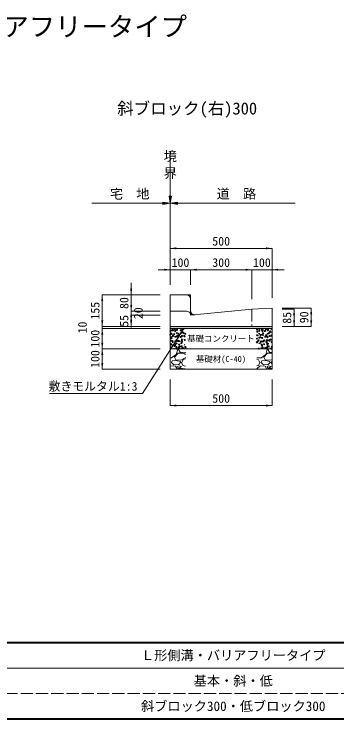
# Model space of a CAD drawing. Units: millimetres at full size; some dimension numbers follow another scale. Extents: x -3213 to 7287, y 2125 to 9550.
# Drawn here: x 3544 to 5130, y 2375 to 5839 of the extents above; entities that cross this region are included whole.
import ezdxf
from ezdxf.enums import TextEntityAlignment as Align

# ---------------------------------------------------------------- set-up
doc = ezdxf.new("R2010")
doc.units = ezdxf.units.MM
doc.header["$LTSCALE"] = 10
doc.header["$PDMODE"] = 32
doc.header["$PDSIZE"] = 5
doc.linetypes.add('DASHED', pattern=[7.5, 6, -1.5])
doc.layers.add('ハッチング_モルタル', color=30, linetype='Continuous')
doc.layers.add('文字', color=41, linetype='Continuous')
for name, color, linetype, lineweight in [('ハッチング_基礎', 150, 'Continuous', 5), ('図枠', 7, 'Continuous', 5), ('寸法線', 7, 'Continuous', 13), ('引出線', 4, 'Continuous', 13), ('本体', 2, 'Continuous', 13), ('舗装・基礎', 3, 'Continuous', 13), ('補助線', 8, 'DASHED', 13)]:
    doc.layers.add(name, color=color, linetype=linetype, lineweight=lineweight)
doc.styles.add('ＭＳ ゴシック', font='')
doc.styles.get('ＭＳ ゴシック').set_extended_font_data('MS Gothic')

# ---------------------------------------------------------------- blocks, each defined once
blk = doc.blocks.new('filled_arrow')
at = {"color": 0, "linetype": 'Continuous', "lineweight": -2}
blk.add_solid([(7.5, 1.25), (0, 0), (7.5, -1.25)], dxfattribs=at)

msp = doc.modelspace()

# ---------------------------------------------------------------- hatches: boundary and pattern name
at = {"layer": 'ハッチング_モルタル'}
msp.add_hatch(color=256, dxfattribs=at).paths.add_polyline_path([(4811.87, 4293.32), (4811.87, 4303.32), (4311.87, 4303.32), (4311.87, 4293.32)])
at = {"layer": '寸法線'}
for points in [[(4305.87, 4944.51), (4317.87, 4944.51), (4311.87, 4908.51)], [(4275.87, 4914.51), (4275.87, 4902.51), (4311.87, 4908.51)], [(4347.87, 4914.51), (4347.87, 4902.51), (4311.87, 4908.51)]]:
    msp.add_hatch(color=256, dxfattribs=at).paths.add_polyline_path(points)

# ---------------------------------------------------------------- linework, layer by layer
at = {"layer": 'ハッチング_基礎'}
for p, q in [((4314.46, 4270.39), (4316.91, 4273.31)), ((4314.46, 4270.39), (4317.5, 4270.12)), ((4317.48, 4270.12), (4316.89, 4273.3)), ((4331.56, 4291.46), (4334.09, 4289.76)), ((4331.57, 4291.47), (4335.13, 4292.83)), ((4334.09, 4289.76), (4335.12, 4292.83)), ((4343.33, 4258.27), (4347.28, 4262.39)), ((4347.84, 4257.57), (4347.28, 4262.39)), ((4350.9, 4267.2), (4353.35, 4270.12)), ((4350.9, 4267.2), (4353.93, 4266.93)), ((4353.91, 4266.93), (4353.33, 4270.12)), ((4361.89, 4271.02), (4365.45, 4272.38)), ((4361.89, 4271.01), (4364.41, 4269.3)), ((4364.41, 4269.3), (4365.44, 4272.37)), ((4736.87, 4279.98), (4738.85, 4280.74)), ((4736.87, 4278.3), (4737.82, 4277.66)), ((4737.82, 4277.66), (4738.85, 4280.73)), ((4769.79, 4292.62), (4770.38, 4293.32)), ((4769.79, 4292.62), (4772.83, 4292.35)), ((4772.81, 4292.35), (4772.63, 4293.32)), ((4776.23, 4281.56), (4780.19, 4285.69)), ((4776.23, 4281.57), (4780.75, 4280.87)), ((4780.74, 4280.86), (4780.18, 4285.68)), ((4806.23, 4289.43), (4808.68, 4292.35)), ((4806.23, 4289.43), (4809.26, 4289.16)), ((4808.3, 4275.31), (4811.86, 4276.67)), ((4808.3, 4275.3), (4810.82, 4273.59)), ((4809.24, 4289.16), (4808.66, 4292.34)), ((4810.82, 4273.59), (4811.85, 4276.66)), ((4319.2, 4254.62), (4321.73, 4252.92)), ((4319.21, 4254.63), (4322.76, 4256)), ((4321.51, 4232.18), (4323.96, 4235.1)), ((4321.51, 4232.18), (4324.55, 4231.91)), ((4321.73, 4252.92), (4322.76, 4255.99)), ((4324.53, 4231.91), (4323.94, 4235.09)), ((4343.32, 4258.27), (4347.84, 4257.57)), ((4349.53, 4234.18), (4353.09, 4235.54)), ((4349.53, 4234.17), (4352.05, 4232.46)), ((4352.05, 4232.46), (4353.08, 4235.53)), ((4357.95, 4228.99), (4360.4, 4231.91)), ((4357.95, 4228.99), (4360.98, 4228.72)), ((4360.96, 4228.72), (4360.38, 4231.9)), ((4740.4, 4257.59), (4742.85, 4260.51)), ((4740.4, 4257.59), (4743.44, 4257.33)), ((4743.42, 4257.32), (4742.83, 4260.51)), ((4765.61, 4258.91), (4768.14, 4257.21)), ((4765.62, 4258.92), (4769.17, 4260.29)), ((4768.14, 4257.21), (4769.17, 4260.28)), ((4776.84, 4254.41), (4779.29, 4257.33)), ((4776.84, 4254.41), (4779.88, 4254.14)), ((4779.86, 4254.14), (4779.27, 4257.32)), ((4782.97, 4223.67), (4786.92, 4227.79)), ((4787.48, 4222.97), (4786.92, 4227.79)), ((4795.94, 4238.47), (4799.5, 4239.83)), ((4795.94, 4238.46), (4798.46, 4236.75)), ((4798.46, 4236.75), (4799.49, 4239.82)), ((4328.56, 4193.97), (4331.01, 4196.88)), ((4328.56, 4193.97), (4331.59, 4193.7)), ((4331.58, 4193.7), (4330.99, 4196.88)), ((4337.17, 4197.34), (4340.73, 4198.71)), ((4337.17, 4197.33), (4339.69, 4195.63)), ((4339.69, 4195.63), (4340.72, 4198.7)), ((4340.92, 4166.06), (4349.05, 4191.46)), ((4349.05, 4191.46), (4347.91, 4193.32)), ((4350.06, 4200.37), (4354.02, 4204.5)), ((4350.06, 4200.38), (4354.58, 4199.68)), ((4355.99, 4193.32), (4352.1, 4189.43)), ((4354.58, 4199.67), (4354.01, 4204.5)), ((4367.13, 4193.32), (4367.44, 4193.7)), ((4367.49, 4193.32), (4367.42, 4193.69)), ((4379.85, 4213.73), (4383.41, 4215.09)), ((4379.85, 4213.72), (4382.38, 4212.01)), ((4382.38, 4212.01), (4383.41, 4215.08)), ((4386.87, 4192.78), (4386.25, 4193.32)), ((4747.45, 4219.38), (4749.9, 4222.3)), ((4747.45, 4219.38), (4750.49, 4219.12)), ((4750.47, 4219.11), (4749.88, 4222.3)), ((4753.25, 4222.07), (4755.78, 4220.37)), ((4753.26, 4222.08), (4756.81, 4223.45)), ((4755.78, 4220.37), (4756.81, 4223.44)), ((4780.52, 4166.06), (4788.65, 4191.46)), ((4782.96, 4223.67), (4787.48, 4222.97)), ((4783.58, 4201.63), (4787.14, 4203)), ((4783.58, 4201.62), (4786.1, 4199.92)), ((4783.89, 4216.2), (4786.34, 4219.11)), ((4783.89, 4216.2), (4786.92, 4215.93)), ((4786.1, 4199.92), (4787.13, 4202.99)), ((4786.9, 4215.93), (4786.32, 4219.11)), ((4788.65, 4191.46), (4787.51, 4193.32)), ((4795.59, 4193.32), (4791.7, 4189.43)), ((4318.57, 4148.79), (4340.92, 4166.06)), ((4331.78, 4151.83), (4350.07, 4172.15)), ((4350.07, 4172.15), (4376.48, 4172.15)), ((4352.1, 4189.43), (4360.23, 4177.23)), ((4360.23, 4177.23), (4385.63, 4174.19)), ((4376.48, 4172.15), (4386.87, 4164.96)), ((4385.63, 4174.19), (4386.87, 4176.43)), ((4758.17, 4148.79), (4780.52, 4166.06)), ((4771.38, 4151.83), (4789.67, 4172.15)), ((4789.67, 4172.15), (4811.87, 4172.15)), ((4791.7, 4189.43), (4799.83, 4177.23)), ((4799.83, 4177.23), (4811.87, 4175.79)), ((4311.87, 4149.1), (4318.57, 4148.79)), ((4318.57, 4126.43), (4321.62, 4134.56)), ((4329.75, 4114.24), (4318.57, 4126.43)), ((4340.92, 4136.59), (4321.62, 4134.56)), ((4338.89, 4139.64), (4331.78, 4151.83)), ((4364.29, 4137.61), (4338.89, 4139.64)), ((4361.24, 4131.51), (4340.92, 4136.59)), ((4362.26, 4126.43), (4353.11, 4116.27)), ((4362.26, 4126.43), (4361.24, 4131.51)), ((4385.63, 4148.79), (4364.29, 4137.61)), ((4367.34, 4126.43), (4373.43, 4112.21)), ((4368.35, 4126.43), (4374.45, 4140.66)), ((4374.45, 4140.66), (4386.87, 4144.54)), ((4386.87, 4153.15), (4385.63, 4148.79)), ((4736.87, 4149.8), (4758.17, 4148.79)), ((4736.87, 4142.67), (4744.96, 4139.64)), ((4744.96, 4139.64), (4751.06, 4126.43)), ((4745.98, 4112.21), (4751.06, 4126.43)), ((4758.17, 4126.43), (4761.22, 4134.56)), ((4769.35, 4114.24), (4758.17, 4126.43)), ((4780.52, 4136.59), (4761.22, 4134.56)), ((4778.49, 4139.64), (4771.38, 4151.83)), ((4803.89, 4137.61), (4778.49, 4139.64)), ((4800.84, 4131.51), (4780.52, 4136.59)), ((4801.86, 4126.43), (4792.71, 4116.27)), ((4801.86, 4126.43), (4800.84, 4131.51)), ((4811.87, 4141.79), (4803.89, 4137.61)), ((4806.94, 4126.43), (4811.87, 4114.92)), ((4807.95, 4126.43), (4811.87, 4135.58)), ((4313.49, 4110.18), (4311.87, 4108.7)), ((4337.87, 4108.15), (4313.49, 4110.18)), ((4353.11, 4116.27), (4329.75, 4114.24)), ((4346.93, 4093.32), (4337.87, 4108.15)), ((4355.15, 4110.18), (4348.03, 4107.13)), ((4348.03, 4107.13), (4352.1, 4096.97)), ((4352.1, 4096.97), (4367.34, 4106.11)), ((4367.34, 4106.11), (4355.15, 4110.18)), ((4362.26, 4097.99), (4357.59, 4093.32)), ((4382.58, 4094.94), (4362.26, 4097.99)), ((4373.43, 4112.21), (4386.87, 4108.26)), ((4384.42, 4093.32), (4382.58, 4094.94)), ((4736.87, 4109.53), (4745.98, 4112.21)), ((4753.09, 4110.18), (4736.87, 4095.37)), ((4777.47, 4108.15), (4753.09, 4110.18)), ((4792.71, 4116.27), (4769.35, 4114.24)), ((4786.53, 4093.32), (4777.47, 4108.15)), ((4794.75, 4110.18), (4787.63, 4107.13)), ((4787.63, 4107.13), (4791.7, 4096.97)), ((4791.7, 4096.97), (4806.94, 4106.11)), ((4806.94, 4106.11), (4794.75, 4110.18)), ((4801.86, 4097.99), (4797.19, 4093.32)), ((4811.87, 4096.48), (4801.86, 4097.99))]:
    msp.add_line(p, q, dxfattribs=at)
for p in [(4311.95, 4263.58), (4312.59, 4281.94), (4318.37, 4266.96), (4318.99, 4283.87), (4324.04, 4291.07), (4325.31, 4283.62), (4325.91, 4259.56), (4331.18, 4266.11), (4335.8, 4285.52), (4336.21, 4279.92), (4344.46, 4270.54), (4344.55, 4286.15), (4345.07, 4287.45), (4353.03, 4258.42), (4355.61, 4262.14), (4362.92, 4284.38), (4363.27, 4270.34), (4365.83, 4285), (4370.11, 4273.79), (4370.73, 4290.7), (4375.98, 4272.01), (4376.63, 4290.37), (4385.23, 4267.22), (4738.25, 4260.45), (4738.27, 4288.43), (4738.72, 4289.35), (4738.87, 4277.36), (4748.89, 4267.75), (4748.98, 4281.61), (4749.53, 4286.11), (4755.28, 4261.46), (4762.25, 4287.78), (4763.91, 4263.7), (4764.53, 4280.61), (4765.39, 4287.28), (4766.25, 4264.12), (4768.13, 4270.28), (4776.1, 4280.46), (4781.49, 4290.32), (4782.4, 4260.32), (4790.3, 4267.51), (4790.92, 4284.42), (4792.51, 4286.14), (4795.88, 4269.21), (4800.21, 4274.5), (4803.22, 4279.32), (4809.52, 4259.17), (4315.8, 4233.74), (4317.14, 4233.14), (4317.76, 4250.05), (4317.82, 4246.08), (4323.89, 4226.74), (4325.98, 4257.05), (4336.54, 4230.27), (4336.62, 4252.74), (4342.92, 4232.6), (4343.22, 4236.72), (4343.84, 4253.63), (4349.26, 4231.94), (4349.9, 4250.3), (4353.51, 4231.83), (4362.62, 4251.98), (4363.74, 4251.6), (4368.5, 4234.47), (4368.88, 4239.97), (4369.5, 4256.88), (4370.04, 4231.45), (4380.15, 4257.27), (4381.86, 4254.51), (4383.14, 4236.91), (4737.02, 4226.62), (4737.64, 4243.54), (4738.57, 4225.02), (4741.4, 4230.21), (4745.39, 4235.5), (4748.8, 4247.88), (4754.76, 4250.24), (4756.1, 4228.68), (4762.68, 4229.88), (4763.3, 4246.79), (4768.2, 4230.1), (4772.51, 4234.36), (4773.48, 4234.43), (4778.42, 4252.97), (4783.22, 4227.53), (4786.2, 4236.11), (4786.84, 4254.47), (4789.06, 4233.69), (4789.68, 4250.6), (4797.83, 4235.19), (4799.56, 4256.14), (4799.63, 4233.21), (4805.44, 4238.64), (4808.05, 4258.05), (4810.34, 4226.39), (4315.9, 4199.32), (4316.52, 4216.23), (4316.62, 4200.96), (4323.18, 4210.23), (4333.03, 4206.64), (4335.89, 4211.9), (4336.06, 4215.59), (4341.77, 4194.4), (4341.98, 4202.89), (4342.6, 4219.8), (4343.74, 4199.81), (4355.13, 4214.44), (4355.46, 4197.81), (4360.15, 4205.49), (4365.68, 4220.67), (4367.64, 4206.15), (4368.26, 4223.06), (4370.86, 4198.67), (4373.85, 4198.63), (4385.08, 4202.9), (4386.57, 4200.3), (4746.75, 4194.36), (4759.47, 4196.03), (4760.12, 4214.4), (4761.44, 4196.05), (4762.06, 4212.97), (4762.4, 4208.54), (4766.1, 4199.79), (4772.83, 4216.07), (4778.71, 4198.57), (4787.83, 4199.86), (4788.45, 4216.77), (4789.52, 4207.39), (4792.07, 4218.6), (4795.73, 4204.88), (4807.9, 4193.72), (4810.79, 4202.79)]:
    msp.add_point(p, dxfattribs=at)
at = {"layer": '図枠', "lineweight": 40}
for p, q in [((-2713.13, 2749.64), (7036.87, 2749.64)), ((-2713.13, 2374.64), (7036.87, 2374.64))]:
    msp.add_line(p, q, dxfattribs=at)
at = {"layer": '図枠', "lineweight": 13}
msp.add_line((7036.87, 2624.64), (2943.12, 2624.64), dxfattribs=at)
at = {"layer": '図枠', "linetype": 'DASHED', "lineweight": 9}
msp.add_line((5736.87, 2499.64), (3505.62, 2499.64), dxfattribs=at)
at = {"layer": '寸法線'}
for p, q in [((4311.87, 4944.51), (4311.87, 5164.98)), ((4275.87, 4908.51), (3925.87, 4908.51)), ((4311.87, 4687.32), (4311.87, 4908.51)), ((4925.87, 4908.51), (4347.87, 4908.51)), ((4811.87, 4687.32), (4311.87, 4687.32)), ((4311.87, 4508.32), (4311.87, 4687.32)), ((4811.87, 4443.32), (4811.87, 4687.32)), ((4471.87, 4582.32), (4251.87, 4582.32)), ((4311.87, 4508.32), (4311.87, 4582.32)), ((4711.87, 4582.32), (4411.87, 4582.32)), ((4411.87, 4508.32), (4411.87, 4582.32)), ((4411.87, 4508.32), (4411.87, 4582.32)), ((4651.87, 4582.32), (4871.87, 4582.32)), ((4711.87, 4438.32), (4711.87, 4582.32)), ((4711.87, 4438.32), (4711.87, 4582.32)), ((4811.87, 4443.32), (4811.87, 4582.32)), ((4119.69, 4318.32), (4119.69, 4518.32)), ((3977.51, 4303.32), (3977.51, 4458.32)), ((4261.87, 4458.32), (3977.51, 4458.32)), ((4261.87, 4458.32), (4119.69, 4458.32)), ((4119.69, 4298.32), (4119.69, 4438.32)), ((4261.87, 4378.32), (4119.69, 4378.32)), ((4261.87, 4378.32), (4119.69, 4378.32)), ((4861.87, 4393.32), (5004.06, 4393.32)), ((4861.87, 4388.32), (4920.2, 4388.32)), ((4920.2, 4303.32), (4920.2, 4388.32)), ((5004.06, 4393.32), (5004.06, 4303.32)), ((3977.51, 4333.32), (3977.51, 4263.32)), ((4119.69, 4298.32), (4119.69, 4363.32)), ((4261.87, 4358.32), (4119.69, 4358.32)), ((4261.87, 4358.32), (4119.69, 4358.32)), ((4261.87, 4303.32), (3977.51, 4303.32)), ((4261.87, 4303.32), (3977.51, 4303.32)), ((4261.87, 4303.32), (4119.69, 4303.32)), ((4861.87, 4303.32), (5004.06, 4303.32)), ((4861.87, 4303.32), (4920.2, 4303.32)), ((4261.87, 4293.32), (3977.51, 4293.32)), ((3977.51, 4293.32), (3977.51, 4133.32)), ((4261.87, 4293.32), (3977.51, 4293.32)), ((3977.51, 4253.32), (3977.51, 4093.32)), ((4261.87, 4193.32), (3977.51, 4193.32)), ((4261.87, 4193.32), (3977.51, 4193.32)), ((4261.87, 4093.32), (3977.51, 4093.32)), ((4311.87, 4043.32), (4311.87, 3914.74)), ((4811.87, 4043.32), (4811.87, 3914.74)), ((4311.87, 3914.74), (4811.87, 3914.74))]:
    msp.add_line(p, q, dxfattribs=at)
for points in [[(4305.87, 4944.51), (4317.87, 4944.51), (4311.87, 4908.51)], [(4275.87, 4914.51), (4275.87, 4902.51), (4311.87, 4908.51)], [(4347.87, 4914.51), (4347.87, 4902.51), (4311.87, 4908.51)]]:
    msp.add_lwpolyline(points, close=True, dxfattribs=at)
at = {"layer": '引出線'}
msp.add_lwpolyline([(4378.54, 4293.32), (4175.7, 3973.81), (3718.29, 3973.81)], dxfattribs=at)
at = {"layer": '本体'}
for p, q in [((4311.87, 4458.32), (4311.87, 4303.32)), ((4391.87, 4458.32), (4311.87, 4458.32)), ((4411.87, 4380.42), (4411.87, 4438.32)), ((4391.87, 4378.32), (4311.87, 4378.32)), ((4427.61, 4359.9), (4711.87, 4388.32)), ((4711.87, 4388.32), (4811.87, 4393.32)), ((4811.87, 4393.32), (4811.87, 4303.32)), ((4311.87, 4303.32), (4811.87, 4303.32))]:
    msp.add_line(p, q, dxfattribs=at)
for centre, start, end in [((4391.87, 4438.32), 0, 90), ((4391.87, 4358.32), 32.4702, 90), ((4425.62, 4379.8), 212.4702, 275.71059), ((4431.87, 4380.42), 180, 275.71059)]:
    msp.add_arc(centre, 20, start, end, dxfattribs=at)
at = {"layer": '舗装・基礎'}
for points in [[(4311.87, 4303.32), (4811.87, 4303.32), (4811.87, 4293.32), (4311.87, 4293.32)], [(4311.87, 4293.32), (4811.87, 4293.32), (4811.87, 4193.32), (4311.87, 4193.32)], [(4311.87, 4193.32), (4811.87, 4193.32), (4811.87, 4093.32), (4311.87, 4093.32)]]:
    msp.add_lwpolyline(points, close=True, dxfattribs=at)
at = {"layer": '補助線'}
for p, q in [((4391.87, 4458.32), (4411.87, 4458.32)), ((4411.87, 4438.32), (4411.87, 4458.32)), ((4411.87, 4380.42), (4411.87, 4358.32)), ((4711.87, 4388.32), (4711.87, 4303.32)), ((4433.86, 4360.52), (4411.87, 4358.32))]:
    msp.add_line(p, q, dxfattribs=at)

# ---------------------------------------------------------------- block references
at = {"layer": '寸法線', "xscale": 4, "yscale": 4}
for p in [(4311.87, 4687.32), (4411.87, 4582.32), (4411.87, 4582.32), (4811.87, 4582.32), (4311.87, 3914.74)]:
    msp.add_blockref('filled_arrow', p, dxfattribs=at)
for p, rotation in [((4811.87, 4687.32), 180), ((4311.87, 4582.32), 180), ((4711.87, 4582.32), 180), ((4711.87, 4582.32), 180), ((4119.69, 4458.32), 90), ((3977.51, 4458.32), 270), ((4119.69, 4378.32), 90), ((4119.69, 4378.32), 270), ((4920.2, 4388.32), 270), ((5004.06, 4393.32), 270), ((3977.51, 4303.32), 90), ((4119.69, 4358.32), 270), ((4119.69, 4358.32), 270), ((4119.69, 4303.32), 90), ((4920.2, 4303.32), 90), ((5004.06, 4303.32), 90), ((3977.51, 4293.32), 270), ((3977.51, 4193.32), 90), ((3977.51, 4193.32), 270), ((3977.51, 4093.32), 90), ((4811.87, 3914.74), 180)]:
    msp.add_blockref('filled_arrow', p, dxfattribs=dict(at, rotation=rotation))
at = {"layer": '引出線', "xscale": 0.133, "yscale": 0.133, "rotation": 237.6}
msp.add_blockref('filled_arrow', (4378.54, 4293.32), dxfattribs=at)

# ---------------------------------------------------------------- texts
at = {"layer": '図枠', "style": 'ＭＳ ゴシック'}
msp.add_text('\u3000Ｌ形側溝\u3000バリアフリータイプ', height=94.94, dxfattribs=at).set_placement((2451.29, 5777.1), align=Align.MIDDLE_LEFT)
for s, p in [('Ｌ形側溝・バリアフリータイプ', (4621.25, 2687.14)), ('基本・斜・低', (4621.25, 2562.14)), ('斜ブロック300・低ブロック300', (4621.25, 2437.14))]:
    msp.add_text(s, height=47.47, dxfattribs=at).set_placement(p, align=Align.MIDDLE_CENTER)
at = {"layer": '寸法線', "style": 'ＭＳ ゴシック'}
for s, p in [('境', (4279.5, 5164.32)), ('界', (4279.5, 5080.99))]:
    msp.add_text(s, height=47.47, dxfattribs=at).set_placement(p, align=Align.TOP_LEFT)
for s, height, p in [('宅\u3000地', 47.47, (4112.38, 4955.44)), ('道\u3000路', 47.47, (4636.87, 4955.44)), ('500', 42.72, (4561.87, 4722.32)), ('100', 42.72, (4361.87, 4617.32)), ('300', 42.72, (4561.87, 4617.32)), ('100', 42.72, (4761.87, 4617.32)), ('500', 42.72, (4561.87, 3949.74))]:
    msp.add_text(s, height=height, dxfattribs=at).set_placement(p, align=Align.MIDDLE_CENTER)
for s, p in [('80', (4084.69, 4418.32)), ('155', (3942.51, 4380.82)), ('20', (4154.69, 4368.32)), ('85', (4885.2, 4345.82)), ('90', (4969.06, 4348.32)), ('55', (4084.69, 4330.82)), ('10', (3880.01, 4298.32)), ('100', (3942.51, 4243.32)), ('100', (3942.51, 4143.32))]:
    msp.add_text(s, height=42.72, rotation=90, dxfattribs=at).set_placement(p, align=Align.MIDDLE_CENTER)
at = {"layer": '引出線', "style": 'ＭＳ ゴシック'}
msp.add_text('敷きモルタル1:3', height=42.72, dxfattribs=at).set_placement((4150.7, 4030.55), align=Align.TOP_RIGHT)
at = {"layer": '文字', "style": 'ＭＳ ゴシック'}
msp.add_text('斜ブロック(右)300', height=59.34, dxfattribs=at).set_placement((4394.69, 5404.46), align=Align.TOP_CENTER)
for s, p in [('基礎コンクリート', (4560.54, 4243.32)), ('基礎材(C-40)', (4560.54, 4143.32))]:
    msp.add_text(s, height=29.67, dxfattribs=at).set_placement(p, align=Align.MIDDLE_CENTER)

doc.saveas('drawing.dxf')
